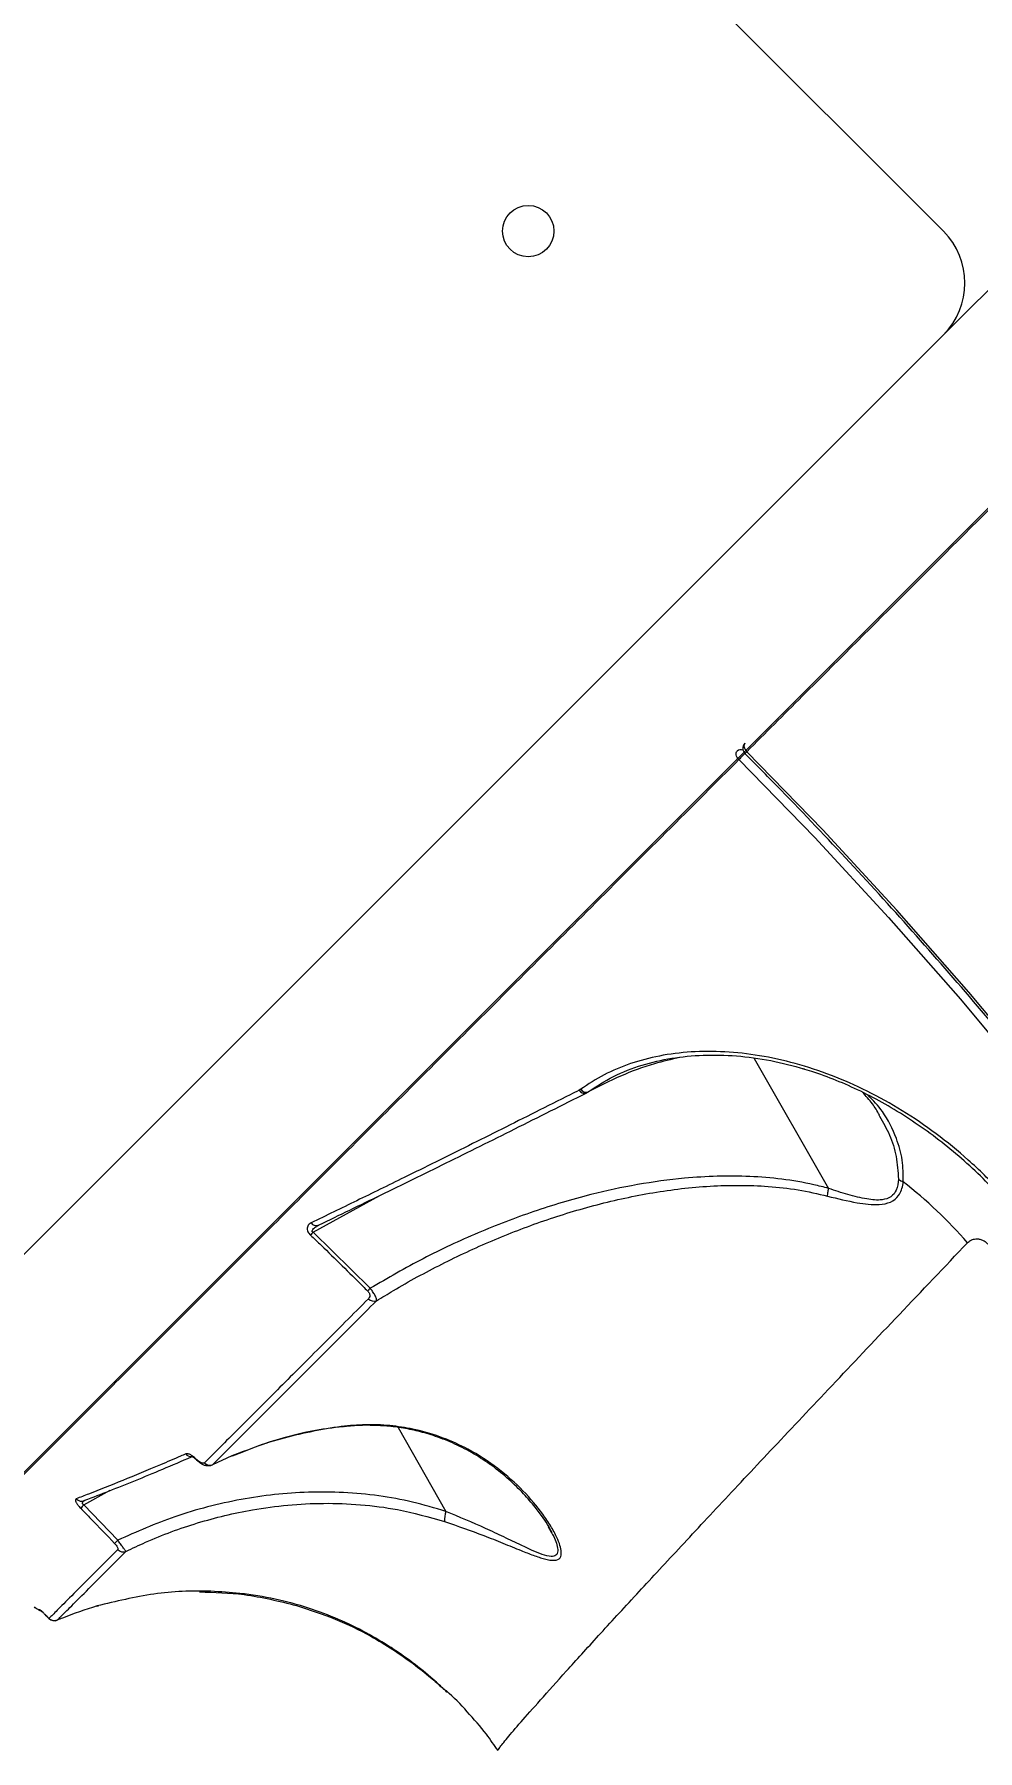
# Model space of a CAD drawing. Header units: millimetres. Extents: x -6028 to 5958, y -6064 to 4137.
# Drawn here: x 291.1 to 419.7, y 524 to 757.9 of the extents above; entities that cross this region are included whole.
import ezdxf

# ---------------------------------------------------------------- set-up
doc = ezdxf.new("R2010")
doc.units = ezdxf.units.MM
for name, color, linetype in [('DIKOM_ОБЪЕКТ', 7, 'Continuous'), ('DIKOM_РАЗМЕР_ЗОНА', 7, 'Continuous'), ('DIKOM_РАЗМЕР_ОБЪЕКТА', 7, 'Continuous')]:
    doc.layers.add(name, color=color, linetype=linetype)
doc.styles.add('style1', font='arial.ttf', dxfattribs={"width": 0.8})
doc.dimstyles.new('1-50', dxfattribs={"dimtxt": 300, "dimasz": 200, "dimexe": 100, "dimexo": 0, "dimgap": 100, "dimtad": 1, "dimtxsty": 'style1', "dimcen": 200, "dimclrd": 7, "dimclre": 7, "dimclrt": 7, "dimadec": 1, "dimazin": 2, "dimtfac": 1, "dimtmove": 0, "dimatfit": 2, "dimfxl": 0, "dimlwd": 25, "dimlwe": 18, "dimarcsym": 0})

# ---------------------------------------------------------------- blocks, each defined once
blk = doc.blocks.new('*D9')
at = {"layer": 'Defpoints', "color": 0, "transparency": 16777216}
for p in [(-6027.56, 1459.58), (4556.58, 1382.7), (4556.58, -5964.37)]:
    blk.add_point(p, dxfattribs=at)
at = {"layer": 'DIKOM_РАЗМЕР_ЗОНА', "color": 7, "lineweight": 18, "transparency": 16777216}
for p, q in [((-6027.56, 1459.58), (-6027.56, -6064.37)), ((4556.58, 1382.7), (4556.58, -6064.37))]:
    blk.add_line(p, q, dxfattribs=at)
at = {"layer": 'DIKOM_РАЗМЕР_ЗОНА', "color": 7, "lineweight": 25, "transparency": 16777216}
blk.add_line((-5827.56, -5964.37), (4356.58, -5964.37), dxfattribs=at)
at = {"layer": 'DIKOM_РАЗМЕР_ЗОНА', "color": 7, "transparency": 16777216}
for points in [[(-5827.56, -5931.03), (-5827.56, -5997.7), (-6027.56, -5964.37)], [(4356.58, -5931.03), (4356.58, -5997.7), (4556.58, -5964.37)]]:
    blk.add_solid(points, dxfattribs=at)
at = {"layer": 'DIKOM_РАЗМЕР_ЗОНА', "color": 7, "transparency": 16777216, "insert": (157.08, -5711.2), "char_height": 300, "attachment_point": 5, "style": 'style1'}
blk.add_mtext('10600', dxfattribs=at)
blk = doc.blocks.new('*D11')
at = {"layer": 'Defpoints', "color": 0, "transparency": 16777216}
for p in [(259.43, 2965.58), (1920.55, -3002.33), (4022.59, -3002.33)]:
    blk.add_point(p, dxfattribs=at)
at = {"layer": 'DIKOM_РАЗМЕР_ОБЪЕКТА', "color": 7, "lineweight": 18, "transparency": 16777216}
for p, q in [((259.43, 2965.58), (4122.59, 2965.58)), ((1920.55, -3002.33), (4122.59, -3002.33))]:
    blk.add_line(p, q, dxfattribs=at)
at = {"layer": 'DIKOM_РАЗМЕР_ОБЪЕКТА', "color": 7, "lineweight": 25, "transparency": 16777216}
blk.add_line((4022.59, 2765.58), (4022.59, -2802.33), dxfattribs=at)
at = {"layer": 'DIKOM_РАЗМЕР_ОБЪЕКТА', "color": 7, "transparency": 16777216}
for points in [[(3989.25, 2765.58), (4055.92, 2765.58), (4022.59, 2965.58)], [(3989.25, -2802.33), (4055.92, -2802.33), (4022.59, -3002.33)]]:
    blk.add_solid(points, dxfattribs=at)
at = {"layer": 'DIKOM_РАЗМЕР_ОБЪЕКТА', "color": 7, "transparency": 16777216, "insert": (3769.41, -24.42), "char_height": 300, "attachment_point": 5, "rotation": 90, "style": 'style1'}
blk.add_mtext('6000', dxfattribs=at)
blk = doc.blocks.new('*D12')
at = {"layer": 'Defpoints', "color": 0, "transparency": 16777216}
for p in [(3056.58, 1987.9), (-4027.97, 676.5), (3056.58, -3714.77)]:
    blk.add_point(p, dxfattribs=at)
at = {"layer": 'DIKOM_РАЗМЕР_ОБЪЕКТА', "color": 7, "lineweight": 18, "transparency": 16777216}
for p, q in [((3056.58, 1987.9), (3056.58, -3814.77)), ((-4027.97, 676.5), (-4027.97, -3814.77))]:
    blk.add_line(p, q, dxfattribs=at)
at = {"layer": 'DIKOM_РАЗМЕР_ОБЪЕКТА', "color": 7, "lineweight": 25, "transparency": 16777216}
blk.add_line((-3827.97, -3714.77), (2856.58, -3714.77), dxfattribs=at)
at = {"layer": 'DIKOM_РАЗМЕР_ОБЪЕКТА', "color": 7, "transparency": 16777216}
for points in [[(-3827.97, -3681.44), (-3827.97, -3748.11), (-4027.97, -3714.77)], [(2856.58, -3681.44), (2856.58, -3748.11), (3056.58, -3714.77)]]:
    blk.add_solid(points, dxfattribs=at)
at = {"layer": 'DIKOM_РАЗМЕР_ОБЪЕКТА', "color": 7, "transparency": 16777216, "insert": (20, -3461.6), "char_height": 300, "attachment_point": 5, "style": 'style1'}
blk.add_mtext('7100', dxfattribs=at)

msp = doc.modelspace()

# ---------------------------------------------------------------- linework, layer by layer
at = {"layer": 'DIKOM_ОБЪЕКТ', "color": 7, "linetype": 'Continuous', "lineweight": 15}
for p, q in [((414.997, 731.118), (-772.942, 1919.057)), ((903.608, 1175.888), (281.354, 553.634)), ((468.03, 770.009), (414.997, 716.976)), ((266.505, 568.483), (414.997, 716.976)), ((389.233, 618.384), (399.347, 600.669)), ((365.377, 614.056), (365.347, 614.041)), ((365.581, 614.177), (365.377, 614.056)), ((366.392, 613.694), (366.348, 613.669)), ((366.474, 613.743), (366.352, 613.676)), ((366.473, 613.744), (366.58, 613.814)), ((406.201, 610.676), (406.281, 610.524)), ((329.112, 594.697), (338.19, 599.689)), ((336.915, 587.056), (329.112, 594.697)), ((340.688, 568.083), (347.218, 556.646)), ((318.065, 564.203), (315.423, 563)), ((318.074, 564.181), (318.065, 564.203)), ((319.402, 564.681), (318.083, 564.158)), ((313.213, 563.67), (313.211, 563.672)), ((297.894, 557.547), (301.488, 559.523)), ((302.527, 552.729), (297.894, 557.547)), ((361.129, 554.541), (361.558, 553.81)), ((292.062, 543.043), (291.756, 543.165)), ((299.597, 543.73), (299.868, 543.798)), ((347.191, 532.165), (347.296, 532.067))]:
    msp.add_line(p, q, dxfattribs=at)
at = {"layer": 'DIKOM_ОБЪЕКТ', "color": 7, "linetype": 'Continuous', "lineweight": 15, "flags": 128}
for points in [[(387.125, 659.095), (386.996, 659.241), (386.89, 659.4), (386.81, 659.564), (386.759, 659.728), (386.74, 659.885), (386.754, 660.029), (386.799, 660.154), (386.874, 660.257)], [(387.965, 659.932), (387.908, 659.875), (387.779, 659.747), (387.643, 659.61), (387.504, 659.472), (387.368, 659.336), (387.24, 659.209), (387.125, 659.095)], [(387.958, 661.34), (387.883, 661.238), (387.838, 661.113), (387.825, 660.97), (387.844, 660.813), (387.895, 660.65), (387.975, 660.486), (388.082, 660.327), (388.211, 660.181)], [(541.027, 392.531), (537.14, 406.826), (532.89, 421.022), (528.279, 435.11), (523.312, 449.08), (517.99, 462.925), (512.318, 476.634), (506.298, 490.199), (499.936, 503.611), (493.235, 516.86), (486.2, 529.939), (478.835, 542.839), (471.145, 555.551), (463.135, 568.066), (454.81, 580.378), (446.176, 592.477), (437.239, 604.356), (428.004, 616.007), (418.477, 627.423), (408.665, 638.595), (398.574, 649.517), (388.211, 660.181)], [(387.125, 659.095), (397.457, 648.463), (407.518, 637.574), (417.3, 626.435), (426.798, 615.054), (436.005, 603.438), (444.916, 591.595), (453.524, 579.532), (461.823, 567.257), (469.809, 554.779), (477.476, 542.105), (484.819, 529.245), (491.833, 516.205), (498.514, 502.995), (504.857, 489.624), (510.858, 476.1), (516.514, 462.432), (521.819, 448.629), (526.772, 434.7), (531.369, 420.655), (535.606, 406.502), (539.481, 392.25)], [(333.416, 568.201), (333.417, 568.202), (333.417, 568.269)], [(313.211, 563.672), (313.211, 563.685), (313.241, 563.743)]]:
    msp.add_lwpolyline(points, dxfattribs=at)
at = {"layer": 'DIKOM_ОБЪЕКТ', "color": 7, "linetype": 'Continuous', "lineweight": 15}
msp.add_circle((358.428, 731.118), 3.5, dxfattribs=at)
for centre, radius, start, end in [((407.926, 724.047), 10, 315, 45), ((387.377, 659.669), 0.773, 65.29187, 130.50744), ((388.665, 660.633), 1, 135, 209.7244), ((388.665, 660.633), 1, 209.7244, 224.90294), ((277.589, 771.065), 156.629, 314.80087, 314.9322), ((366.068, 614.448), 0.828, 209.40173, 289.77083), ((366.094, 614.446), 0.817, 208.55565, 288.50545), ((366.349, 614.732), 0.947, 215.8991, 284.09143), ((410.272, 603.62), 2.194, 230.03763, 250.03994), ((368.868, 549.756), 65.85, 41.35821, 51.87422), ((335.226, 588.997), 8.359, 137.01144, 140.61962), ((329.54, 596.454), 0.859, 214.79864, 297.42786), ((344.013, 580.07), 9.959, 135.45382, 138.47028), ((337.431, 586.301), 1.008, 221.44182, 289.05332), ((312.517, 565.093), 0.965, 219.50009, 269.92906), ((315.057, 563.933), 1.003, 222.09266, 291.43501), ((297.563, 558.996), 0.954, 221.32746, 299.83078), ((302.425, 552.881), 6.504, 134.15648, 139.80104), ((350.634, 555.485), 3.607, 161.23641, 183.4325), ((307.689, 547.237), 7.537, 133.22426, 138.08738), ((303.244, 552.12), 1.001, 222.37073, 292.42513), ((293.876, 542.744), 1, 222.44204, 292.85522)]:
    msp.add_arc(centre, radius, start, end, dxfattribs=at)
for points, knots in [([(388.211, 660.181), (390.716, 662.686), (397.517, 669.486), (409.109, 681.078), (423.095, 695.064), (437.598, 709.567), (452.54, 724.509), (467.855, 739.823), (483.496, 755.465), (499.445, 771.414), (515.669, 787.638), (532.116, 804.084), (548.707, 820.675), (565.366, 837.334), (582.043, 854.01), (598.707, 870.675), (615.334, 887.301), (631.87, 903.838), (648.24, 920.208), (664.366, 936.334), (680.197, 952.164), (695.699, 967.666), (710.853, 982.82), (725.615, 997.582), (739.918, 1011.885), (753.693, 1025.66), (766.893, 1038.86), (779.484, 1051.451), (791.457, 1063.424), (802.781, 1074.748), (813.404, 1085.371), (823.275, 1095.243), (831.932, 1103.899), (839.485, 1111.452), (846.055, 1118.022), (852.009, 1123.976), (857.323, 1129.29), (861.953, 1133.92), (865.886, 1137.853), (868.842, 1140.809), (870.316, 1142.283), (870.916, 1142.883)], [0, 0, 0, 0, 0.01565291, 0.04248996, 0.06941155, 0.09637639, 0.12334103, 0.15026277, 0.17709983, 0.20393691, 0.23085866, 0.25782338, 0.28478815, 0.31170978, 0.33854686, 0.36538395, 0.39230558, 0.41927032, 0.4462351, 0.4731568, 0.49999376, 0.52683081, 0.55375251, 0.58071721, 0.60768195, 0.63460373, 0.66144093, 0.68827771, 0.71519948, 0.74216399, 0.76912897, 0.79605048, 0.82288744, 0.84596686, 0.86916829, 0.89239736, 0.91562648, 0.93882828, 0.96158813, 0.98434809, 1, 1, 1, 1]), ([(540.643, 392.504), (540.044, 394.791), (538.304, 401.426), (535.192, 412.35), (531.212, 425.245), (526.929, 438.046), (522.351, 450.749), (517.479, 463.347), (512.317, 475.831), (506.866, 488.197), (501.131, 500.436), (495.113, 512.542), (488.817, 524.509), (482.246, 536.33), (475.403, 547.999), (468.292, 559.51), (460.917, 570.855), (453.282, 582.029), (445.391, 593.026), (437.248, 603.84), (428.858, 614.465), (420.226, 624.895), (411.356, 635.125), (402.251, 645.146), (394.424, 653.391), (389.603, 658.263), (387.957, 659.927)], [0, 0, 0, 0, 0.0228182, 0.0662122, 0.1096067, 0.1530013, 0.1963957, 0.2397902, 0.2831846, 0.326579, 0.3699734, 0.4133677, 0.4567621, 0.5001564, 0.5435506, 0.586945, 0.6303392, 0.6737334, 0.7171277, 0.7605218, 0.803916, 0.8473102, 0.8907044, 0.9340986, 0.9774927, 1, 1, 1, 1]), ([(281.639, 553.611), (281.683, 553.655), (281.779, 553.751), (283.098, 555.07), (285.323, 557.294), (288.48, 560.451), (292.488, 564.459), (297.421, 569.392), (303.299, 575.27), (310.126, 582.097), (317.428, 589.399), (325.039, 597.009), (332.806, 604.777), (341.175, 613.145), (350.131, 622.101), (359.575, 631.545), (369.458, 641.428), (378.641, 650.611), (384.67, 656.64), (387.125, 659.095)], [0, 0, 0, 0, 0.0561105, 0.1216729, 0.1871821, 0.2508423, 0.314552, 0.3782116, 0.4437217, 0.5092834, 0.5747933, 0.6301976, 0.6856665, 0.7411361, 0.7971309, 0.8531264, 0.907711, 0.9624195, 1, 1, 1, 1]), ([(426.585, 595.688), (425.31, 597.254), (422.758, 600.388), (418.5, 604.531), (414.035, 608.191), (409.415, 611.333), (404.628, 614), (399.737, 616.142), (394.816, 617.76), (389.936, 618.841), (385.173, 619.361), (380.592, 619.342), (376.281, 618.8), (372.318, 617.736), (368.695, 616.238), (366.618, 614.863), (365.581, 614.177)], [0, 0, 0, 0, 0.0751074, 0.1502146, 0.2212819, 0.2925776, 0.3636456, 0.4347705, 0.5061235, 0.5772483, 0.6483396, 0.7196581, 0.7907503, 0.8604254, 0.9303172, 1, 1, 1, 1]), ([(366.58, 613.814), (367.702, 614.549), (369.947, 616.02), (373.815, 617.519), (377.931, 618.482), (382.238, 618.906), (386.769, 618.802), (391.394, 618.2), (394.518, 617.366), (396.046, 616.958)], [0, 0, 0, 0, 0.1515784, 0.3031513, 0.4436619, 0.5846159, 0.7251289, 0.8655999, 1, 1, 1, 1]), ([(379.09, 618.505), (377.927, 618.239), (375.146, 617.604), (370.955, 616.039), (368.044, 614.558), (366.58, 613.814)], [0, 0, 0, 0, 0.2630664, 0.6292995, 1, 1, 1, 1]), ([(426.24, 595.443), (425.868, 595.929), (424.69, 597.465), (422.5, 599.903), (419.695, 602.747), (416.713, 605.417), (413.597, 607.895), (410.374, 610.154), (407.079, 612.171), (403.745, 613.933), (400.406, 615.406), (397.751, 616.408), (396.227, 616.824), (395.805, 616.94)], [0, 0, 0, 0, 0.0467585, 0.1478066, 0.2498372, 0.3525637, 0.4556408, 0.5586, 0.6610127, 0.7625474, 0.8629489, 0.9620595, 1, 1, 1, 1]), ([(365.347, 614.041), (364.949, 613.84), (362.959, 612.834), (357.854, 610.261), (350.226, 606.445), (342.142, 602.445), (335.01, 598.951), (330.893, 596.96), (328.835, 595.964)], [0, 0, 0, 0, 0.029986, 0.1499481, 0.3900549, 0.6301666, 0.8150818, 1, 1, 1, 1]), ([(329.935, 595.692), (332.717, 597.035), (338.28, 599.721), (347.211, 604.107), (356.526, 608.73), (363.103, 612.039), (366.392, 613.694)], [0, 0, 0, 0, 0.249273, 0.4985385, 0.74927, 1, 1, 1, 1]), ([(366.356, 613.672), (366.353, 613.671), (366.35, 613.67), (366.348, 613.669), (366.347, 613.668)], [0, 0, 0, 0, 0.7695777, 1, 1, 1, 1]), ([(406.278, 610.69), (405.975, 611.202), (405.319, 612.311), (404.437, 613.259), (403.962, 613.769)], [0, 0, 0, 0, 0.4617281, 1, 1, 1, 1]), ([(409.523, 601.558), (409.522, 602.553), (409.518, 604.568), (408.532, 607.856), (407.079, 610.92), (405.417, 612.647), (404.722, 613.368)], [0, 0, 0, 0, 0.2253076, 0.4564823, 0.772894, 1, 1, 1, 1]), ([(406.281, 610.524), (406.767, 609.679), (407.758, 607.958), (408.662, 605.005), (408.796, 602.967), (408.863, 601.938)], [0, 0, 0, 0, 0.3235476, 0.6587373, 1, 1, 1, 1]), ([(399.347, 600.669), (398.675, 600.843), (396.578, 601.384), (393, 601.977), (388.601, 602.342), (384.168, 602.366), (379.043, 602.046), (373.286, 601.256), (366.409, 599.77), (359.138, 597.607), (351.511, 594.666), (344.058, 591.198), (339.296, 588.436), (336.915, 587.056)], [0, 0, 0, 0, 0.0310692, 0.0969237, 0.1628036, 0.2303668, 0.2979425, 0.3965516, 0.4957328, 0.6204836, 0.7452524, 0.8726242, 1, 1, 1, 1]), ([(337.76, 585.349), (338.523, 585.815), (341.422, 587.586), (346.619, 590.418), (353.457, 593.605), (360.517, 596.328), (367.835, 598.554), (375.398, 600.201), (383.202, 601.128), (389.843, 601.122), (395.203, 600.541), (397.879, 599.926), (399.216, 599.618)], [0, 0, 0, 0, 0.04199429, 0.15952311, 0.27749245, 0.39531612, 0.51312109, 0.63387628, 0.75456442, 0.8758689, 0.93794842, 1, 1, 1, 1]), ([(399.216, 599.618), (400.567, 599.281), (402.456, 598.809), (404.773, 598.479), (406.36, 598.42), (407.878, 598.714), (409.071, 599.695), (409.43, 600.794), (409.513, 601.477), (409.523, 601.558)], [0, 0, 0, 0, 0.2865103, 0.4002777, 0.5162928, 0.657451, 0.7993878, 0.9763441, 1, 1, 1, 1]), ([(408.863, 601.938), (408.811, 601.413), (408.717, 600.468), (407.926, 599.45), (406.516, 598.987), (404.455, 599.178), (401.99, 599.795), (400.222, 600.37), (399.351, 600.66), (399.349, 600.661)], [0, 0, 0, 0, 0.1595623, 0.2875285, 0.4150373, 0.5934521, 0.7962014, 0.9997241, 1, 1, 1, 1]), ([(399.216, 599.618), (399.216, 599.641), (399.218, 599.778), (399.244, 600.104), (399.312, 600.463), (399.349, 600.661)], [0, 0, 0, 0, 0.0844815, 0.497318, 1, 1, 1, 1]), ([(399.349, 600.661), (399.35, 600.662), (399.35, 600.664), (399.349, 600.667), (399.348, 600.669), (399.347, 600.669)], [0, 0, 0, 0, 0.3517243, 0.8159554, 1, 1, 1, 1]), ([(328.835, 595.964), (328.657, 595.845), (328.403, 595.675), (328.293, 595.258), (328.333, 594.937), (328.482, 594.628), (328.636, 594.429), (328.738, 594.328), (328.765, 594.301)], [0, 0, 0, 0, 0.4029424, 0.5733568, 0.7451059, 0.8533333, 0.9617326, 1, 1, 1, 1]), ([(328.765, 594.301), (329.246, 593.841), (331.65, 591.539), (334.244, 588.992), (336.342, 586.889), (336.558, 586.673)], [0, 0, 0, 0, 0.1831688, 0.9158799, 1, 1, 1, 1]), ([(329.112, 594.697), (329.097, 594.703), (329.068, 594.714), (329.027, 594.74), (329.002, 594.768), (328.984, 594.8), (328.973, 594.84), (328.986, 594.951), (329.097, 595.104), (329.311, 595.303), (329.576, 595.49), (329.779, 595.603), (329.868, 595.653)], [0, 0, 0, 0, 0.0268429, 0.0545557, 0.0824877, 0.0912017, 0.1212008, 0.1611271, 0.319407, 0.5174377, 0.7897006, 1, 1, 1, 1]), ([(354.359, 524.094), (354.371, 524.166), (354.397, 524.318), (355.473, 525.657), (357.307, 527.805), (359.986, 530.845), (363.507, 534.768), (367.887, 539.582), (372.995, 545.142), (378.779, 551.387), (385.177, 558.249), (392.323, 565.867), (400.237, 574.259), (408.854, 583.357), (415.149, 589.965), (418.295, 593.268)], [0, 0, 0, 0, 0.0687021, 0.145914, 0.2231872, 0.3004006, 0.3798632, 0.4593913, 0.5388543, 0.614671, 0.6905411, 0.7663578, 0.8442194, 0.9221394, 1, 1, 1, 1]), ([(418.295, 593.268), (418.42, 593.38), (418.682, 593.613), (419.155, 593.78), (419.637, 593.81), (420.089, 593.73), (420.489, 593.558), (420.814, 593.332), (420.959, 593.166), (421.027, 593.088)], [0, 0, 0, 0, 0.1944364, 0.4037607, 0.5538796, 0.6910388, 0.8350921, 0.9219116, 1, 1, 1, 1]), ([(336.675, 585.634), (334.556, 583.514), (330.317, 579.273), (324.523, 573.477), (319.116, 568.067), (315.914, 564.863), (314.313, 563.261)], [0, 0, 0, 0, 0.2491197, 0.4982446, 0.7491236, 1, 1, 1, 1]), ([(315.423, 563), (317.011, 564.589), (320.187, 567.766), (325.57, 573.153), (331.365, 578.951), (335.628, 583.216), (337.76, 585.349)], [0, 0, 0, 0, 0.2491194, 0.4982414, 0.7491224, 1, 1, 1, 1]), ([(336.558, 586.673), (336.602, 586.624), (336.694, 586.522), (336.797, 586.336), (336.853, 586.135), (336.848, 585.863), (336.745, 585.727), (336.675, 585.634)], [0, 0, 0, 0, 0.1212153, 0.2522478, 0.4116499, 0.5994175, 1, 1, 1, 1]), ([(337.76, 585.349), (337.767, 585.431), (337.781, 585.597), (337.585, 586.064), (337.273, 586.585), (337.024, 586.913), (336.915, 587.056)], [0, 0, 0, 0, 0.2829086, 0.5674379, 0.8112109, 1, 1, 1, 1]), ([(347.033, 555.269), (348.84, 554.645), (351.58, 553.698), (354.994, 552.318), (357.242, 551.399), (359.145, 550.65), (360.716, 550.12), (362.065, 549.884), (362.85, 550.227), (362.996, 551.038), (362.79, 552.011), (362.307, 553.219), (361.527, 554.655), (360.064, 556.83), (357.765, 559.545), (354.365, 562.581), (350.678, 564.983), (346.883, 566.723), (343.434, 567.776), (339.979, 568.353), (336.71, 568.543), (334.491, 568.359), (333.417, 568.269)], [0, 0, 0, 0, 0.0866939, 0.1314005, 0.1760746, 0.2081994, 0.2409028, 0.2744221, 0.308251, 0.3377416, 0.3650542, 0.3930363, 0.4328793, 0.4727617, 0.5545467, 0.6396953, 0.7264125, 0.7889978, 0.8528482, 0.9020931, 0.952589, 1, 1, 1, 1]), ([(361.623, 553.856), (361.497, 554.1), (361.186, 554.699), (360.424, 555.848), (359.276, 557.366), (357.755, 559.129), (355.806, 561.043), (353.546, 562.88), (351.077, 564.504), (348.509, 565.844), (345.962, 566.861), (343.514, 567.587), (341.191, 568.054), (338.912, 568.322), (336.677, 568.4), (334.844, 568.357), (333.771, 568.223), (333.419, 568.179)], [0, 0, 0, 0, 0.0347068, 0.0853217, 0.1473298, 0.228582, 0.3190407, 0.4143409, 0.5046045, 0.5899957, 0.6712182, 0.7396636, 0.8027117, 0.8626417, 0.9194209, 0.9735554, 1, 1, 1, 1]), ([(333.417, 568.269), (332.095, 568.088), (328.814, 567.637), (323.639, 566.365), (319.93, 564.926), (318.065, 564.203)], [0, 0, 0, 0, 0.2512754, 0.6234753, 1, 1, 1, 1]), ([(333.416, 568.206), (333.344, 568.199), (331.921, 568.066), (329.155, 567.607), (325.151, 566.677), (321.885, 565.694), (320.002, 564.926), (319.402, 564.681)], [0, 0, 0, 0, 0.01507228, 0.29572565, 0.57906318, 0.86597315, 1, 1, 1, 1]), ([(311.772, 564.48), (311.536, 564.378), (310.357, 563.867), (307.38, 562.592), (303.1, 560.81), (299.381, 559.329), (297.405, 558.578), (296.846, 558.366)], [0, 0, 0, 0, 0.0413673, 0.2068678, 0.53815, 0.8694268, 1, 1, 1, 1]), ([(298.037, 558.168), (300.235, 559.012), (304.528, 560.661), (309.917, 562.96), (312.547, 564.082)], [0, 0, 0, 0, 0.5118977, 1, 1, 1, 1]), ([(313.241, 563.743), (313.109, 563.865), (312.845, 564.109), (312.439, 564.363), (312.047, 564.525), (311.868, 564.496), (311.772, 564.48)], [0, 0, 0, 0, 0.2322075, 0.4639835, 0.714002, 1, 1, 1, 1]), ([(313.211, 563.669), (313.202, 563.679), (313.12, 563.767), (312.943, 563.915), (312.723, 564.065), (312.587, 564.136), (312.524, 564.151), (312.538, 564.149), (312.539, 564.149)], [0, 0, 0, 0, 0.0314904, 0.2849096, 0.5651241, 0.8001692, 0.986688, 1, 1, 1, 1]), ([(314.313, 563.261), (314.294, 563.247), (314.233, 563.201), (314.062, 563.204), (313.802, 563.307), (313.517, 563.488), (313.333, 563.658), (313.241, 563.743)], [0, 0, 0, 0, 0.1043868, 0.3454131, 0.5759756, 0.7877345, 1, 1, 1, 1]), ([(315.377, 562.973), (315.353, 562.957), (315.223, 562.868), (314.929, 562.832), (314.527, 562.853), (314.059, 563.022), (313.602, 563.294), (313.323, 563.58), (313.222, 563.684)], [0, 0, 0, 0, 0.0344596, 0.1888155, 0.3476918, 0.5497853, 0.8374958, 1, 1, 1, 1]), ([(347.218, 556.646), (345.711, 557.099), (342.695, 558.005), (338.018, 558.835), (333.267, 559.286), (328.519, 559.326), (323.857, 558.995), (319.271, 558.323), (314.733, 557.305), (309.052, 555.63), (305.081, 553.864), (302.527, 552.729)], [0, 0, 0, 0, 0.1006494, 0.2013161, 0.3052432, 0.4091844, 0.5096373, 0.6100983, 0.7126663, 0.8152383, 1, 1, 1, 1]), ([(296.846, 558.366), (296.796, 558.322), (296.712, 558.249), (296.79, 557.966), (296.967, 557.656), (297.211, 557.34), (297.383, 557.157), (297.457, 557.079)], [0, 0, 0, 0, 0.3038948, 0.5023674, 0.7017106, 0.8732868, 1, 1, 1, 1]), ([(297.457, 557.079), (297.922, 556.602), (299.474, 555.011), (301.006, 553.4), (302.08, 552.271)], [0, 0, 0, 0, 0.29963383, 1, 1, 1, 1]), ([(297.894, 557.547), (297.856, 557.565), (297.794, 557.594), (297.729, 557.656), (297.693, 557.715), (297.679, 557.781), (297.697, 557.881), (297.801, 558.029), (297.944, 558.113), (298.037, 558.168)], [0, 0, 0, 0, 0.1044887, 0.174106, 0.2297865, 0.3047991, 0.3966329, 0.6085633, 1, 1, 1, 1]), ([(303.626, 551.195), (304.516, 551.619), (307.672, 553.124), (313.371, 555.218), (319.898, 556.796), (325.662, 557.568), (330.585, 557.822), (335.584, 557.629), (341.128, 556.939), (344.904, 555.872), (347.033, 555.269)], [0, 0, 0, 0, 0.0672679, 0.2386084, 0.4121732, 0.5212137, 0.6302436, 0.7425244, 0.8547819, 1, 1, 1, 1]), ([(361.558, 553.81), (361.677, 553.615), (362.001, 553.09), (362.284, 552.288), (362.506, 551.403), (362.394, 550.705), (361.946, 550.507), (361.281, 550.509), (360.386, 550.743), (358.974, 551.326), (357.232, 552.137), (355.116, 553.157), (351.756, 554.763), (349.044, 555.888), (347.218, 556.646)], [0, 0, 0, 0, 0.0358902, 0.0970772, 0.1594446, 0.2272036, 0.2937116, 0.3063922, 0.3857051, 0.4599009, 0.5357032, 0.6499866, 0.7643645, 1, 1, 1, 1]), ([(302.08, 552.271), (302.12, 552.227), (302.223, 552.115), (302.376, 551.916), (302.495, 551.709), (302.55, 551.533), (302.521, 551.477), (302.505, 551.445)], [0, 0, 0, 0, 0.1207572, 0.3075014, 0.5229178, 0.7373662, 1, 1, 1, 1]), ([(303.626, 551.195), (303.6, 551.229), (303.547, 551.299), (303.31, 551.629), (302.991, 552.076), (302.713, 552.468), (302.559, 552.684), (302.527, 552.729)], [0, 0, 0, 0, 0.2434965, 0.4875173, 0.7197693, 0.9418335, 1, 1, 1, 1]), ([(302.505, 551.445), (301.27, 550.21), (298.801, 547.739), (296.104, 545.039), (294.095, 543.028), (293.457, 542.388), (293.138, 542.069)], [0, 0, 0, 0, 0.2486149, 0.4972318, 0.7486166, 1, 1, 1, 1]), ([(294.264, 541.822), (294.579, 542.138), (295.209, 542.769), (297.195, 544.758), (299.887, 547.452), (302.38, 549.947), (303.626, 551.195)], [0, 0, 0, 0, 0.2486168, 0.4972317, 0.7486146, 1, 1, 1, 1]), ([(319.158, 545.482), (317.828, 545.593), (313.93, 545.92), (307.333, 545.619), (302.251, 544.384), (299.679, 543.758)], [0, 0, 0, 0, 0.2035491, 0.5968371, 1, 1, 1, 1]), ([(313.633, 545.682), (315.669, 545.624), (320.116, 545.496), (324.492, 544.408), (326.864, 543.819)], [0, 0, 0, 0, 0.4580454, 1, 1, 1, 1]), ([(347.367, 532.005), (347.38, 531.994), (347.441, 531.939), (347.095, 532.277), (346.502, 532.835), (345.251, 533.972), (343.089, 535.768), (339.877, 538.067), (336.381, 540.141), (332.626, 541.972), (328.492, 543.543), (323.997, 544.795), (320.77, 545.253), (319.158, 545.482)], [0, 0, 0, 0, 0.0132633, 0.0610604, 0.1042873, 0.1476377, 0.2728575, 0.3985486, 0.5166492, 0.6350667, 0.7529653, 0.8766151, 1, 1, 1, 1]), ([(291.473, 543.369), (291.445, 543.379), (291.282, 543.436), (291.226, 543.554), (291.179, 543.652)], [0, 0, 0, 0, 0.1719517, 1, 1, 1, 1]), ([(291.967, 543.198), (291.922, 543.207), (291.731, 543.249), (291.585, 543.317), (291.473, 543.369)], [0, 0, 0, 0, 0.2341029, 1, 1, 1, 1]), ([(292.655, 542.532), (292.547, 542.645), (292.331, 542.869), (292.095, 543.098), (291.991, 543.187), (291.972, 543.196), (291.967, 543.198)], [0, 0, 0, 0, 0.30540365, 0.61145266, 0.91261066, 1, 1, 1, 1]), ([(292.668, 542.516), (292.639, 542.547), (292.493, 542.701), (292.298, 542.897), (292.162, 543.029), (292.112, 543.072), (292.119, 543.067), (292.12, 543.066)], [0, 0, 0, 0, 0.1058005, 0.5229576, 0.8093822, 0.9706279, 1, 1, 1, 1]), ([(299.679, 543.758), (298.094, 543.249), (296.266, 542.662), (294.5, 541.921), (294.264, 541.822)], [0, 0, 0, 0, 0.8666325, 1, 1, 1, 1]), ([(326.864, 543.819), (328.657, 543.237), (332.244, 542.072), (336.55, 539.94), (340.036, 537.836), (342.8, 535.891), (345.012, 534.133), (346.482, 532.823), (346.864, 532.467), (346.958, 532.38)], [0, 0, 0, 0, 0.2084103, 0.4170941, 0.5601647, 0.7035148, 0.8460236, 0.9622505, 1, 1, 1, 1]), ([(294.261, 541.827), (294.25, 541.821), (294.157, 541.761), (293.956, 541.739), (293.707, 541.746), (293.505, 541.806), (293.354, 541.882), (293.252, 541.952), (293.168, 542.02), (293.044, 542.133), (292.846, 542.329), (292.646, 542.54), (292.56, 542.631)], [0, 0, 0, 0, 0.0161032, 0.1399706, 0.2438316, 0.3324111, 0.4062483, 0.4638427, 0.5163567, 0.6145703, 0.8350285, 1, 1, 1, 1]), ([(293.138, 542.069), (293.135, 542.069), (293.125, 542.069), (293.05, 542.132), (292.885, 542.293), (292.731, 542.453), (292.655, 542.532)], [0, 0, 0, 0, 0.1085204, 0.3983799, 0.6996566, 1, 1, 1, 1]), ([(354.319, 524.059), (353.801, 524.804), (352.512, 526.658), (350.139, 529.353), (348.284, 531.329), (347.255, 532.207), (347.238, 532.221)], [0, 0, 0, 0, 0.251211, 0.6251439, 0.9941009, 1, 1, 1, 1])]:
    msp.add_open_spline(points, degree=3, knots=knots, dxfattribs=at)

# ---------------------------------------------------------------- dimensions: what is measured, and where the dimension line sits
at = {"layer": 'DIKOM_РАЗМЕР_ЗОНА'}
dim = msp.add_linear_dim(base=(4556.575, -5964.368), p1=(-6027.562, 1459.576), p2=(4556.575, 1382.704), text='10600', dimstyle='1-50', dxfattribs=at)
dim.commit()
dim.dimension.update_dxf_attribs({"geometry": '*D9', "text_midpoint": (157.08, -5964.368), "dimtype": 160})
at = {"layer": 'DIKOM_РАЗМЕР_ОБЪЕКТА'}
dim = msp.add_linear_dim(base=(4022.586, -3002.33), p1=(259.433, 2965.575), p2=(1920.546, -3002.33), angle=90, text='6000', dimstyle='1-50', dxfattribs=at)
dim.commit()
dim.dimension.update_dxf_attribs({"geometry": '*D11', "text_midpoint": (4022.586, -24.423), "dimtype": 160})
dim = msp.add_linear_dim(base=(3056.575, -3714.774), p1=(-4027.972, 676.501), p2=(3056.575, 1987.897), text='7100', dimstyle='1-50', dxfattribs=at)
dim.commit()
dim.dimension.update_dxf_attribs({"geometry": '*D12', "text_midpoint": (20, -3714.774), "dimtype": 160})

doc.saveas('drawing.dxf')
